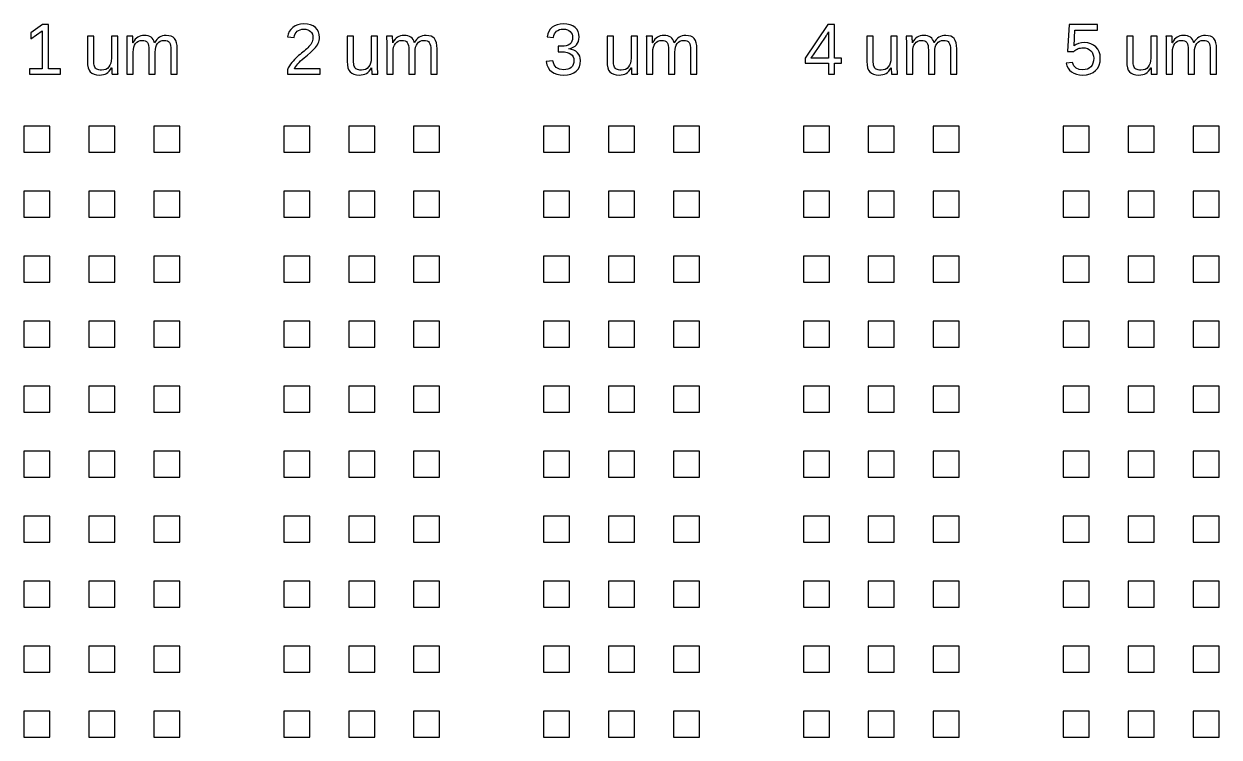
# Model space of a CAD drawing. Extents: x -5117 to 5117, y -2981 to 8396.
# Drawn here: x 95 to 2285, y 1327 to 2634 of the extents above; entities that cross this region are included whole.
import ezdxf

# ---------------------------------------------------------------- set-up
doc = ezdxf.new("R2010")
doc.units = 0
doc.layers.get('0').update_dxf_attribs({"linetype": 'CONTINUOUS'})

msp = doc.modelspace()

# ---------------------------------------------------------------- linework, layer by layer
at = {"color": 7}
for points in [[(162.292666, 2551.177491), (140.145673, 2551.177491), (140.145673, 2632.275864), (129.427176, 2632.275864), (107.925678, 2617.489702), (107.925678, 2606.512958), (128.458696, 2621.170117), (128.458696, 2551.177491), (105.278483, 2551.177491), (105.278483, 2541.298469), (162.292666, 2541.298469)], [(638.128227, 2551.177491), (590.670557, 2551.177491), (591.791604, 2553.459572), (593.21969, 2555.786162), (594.954814, 2558.157022), (596.996977, 2560.572153), (599.38188, 2563.084394), (602.147606, 2565.74587), (605.289395, 2568.556581), (608.814387, 2571.516764), (615.017039, 2576.645973), (620.129586, 2581.056615), (624.152028, 2584.749169), (627.086744, 2587.723396), (629.328839, 2590.338459), (631.275796, 2592.953522), (632.927615, 2595.568585), (634.286677, 2598.183648), (635.34584, 2600.802757), (636.102726, 2603.429959), (636.554953, 2606.065015), (636.707282, 2608.708402), (636.245534, 2614.340059), (634.857911, 2619.289566), (632.549172, 2623.557162), (629.314558, 2627.142609), (625.220712, 2629.981644), (620.331899, 2632.009526), (614.645737, 2633.226255), (608.166988, 2633.631831), (602.188069, 2633.228159), (596.780384, 2632.017618), (591.939173, 2629.999733), (587.666817, 2627.174979), (584.096602, 2623.668077), (581.364198, 2619.604221), (579.464844, 2614.983649), (578.40092, 2609.805886), (590.282594, 2608.708402), (590.949034, 2612.152707), (592.115304, 2615.189294), (593.774263, 2617.818399), (595.930673, 2620.040025), (598.501227, 2621.805615), (601.395481, 2623.066853), (604.618195, 2623.8235), (608.166988, 2624.075795), (611.86097, 2623.81755), (615.124146, 2623.042575), (617.961276, 2621.751348), (620.369981, 2619.943391), (622.293136, 2617.66726), (623.664099, 2614.97151), (624.487628, 2611.856141), (624.761345, 2608.320915), (624.601875, 2605.617073), (624.123466, 2603.058657), (623.326118, 2600.64543), (622.212211, 2598.377392), (620.836489, 2596.206225), (619.265594, 2594.083614), (617.494768, 2592.009319), (615.52877, 2589.983342), (613.400922, 2587.981641), (611.146927, 2585.980179), (608.766784, 2583.978479), (606.262874, 2581.976779), (603.689939, 2579.932712), (601.105104, 2577.80415), (598.508368, 2575.590617), (595.899731, 2573.292351), (593.314896, 2570.88317), (590.789564, 2568.336655), (588.326116, 2565.653044), (585.924552, 2562.832099), (583.641995, 2559.831691), (581.540329, 2556.609453), (579.621933, 2553.165148), (577.884429, 2549.498776), (577.884429, 2541.298469), (638.128227, 2541.298469)], [(1091.128936, 2540.438762), (1097.272085, 2541.734274), (1102.558382, 2543.893301), (1106.987828, 2546.915845), (1110.491399, 2550.725502), (1112.992929, 2555.245393), (1114.494799, 2560.475281), (1114.994629, 2566.415642), (1114.639988, 2570.588509), (1113.576064, 2574.389835), (1111.800477, 2577.820097), (1109.313228, 2580.879057), (1106.19048, 2583.46175), (1102.501259, 2585.46345), (1098.247943, 2586.883919), (1093.430534, 2587.723396), (1093.430534, 2587.981641), (1097.802857, 2589.170047), (1101.620606, 2590.798541), (1104.888542, 2592.866647), (1107.601905, 2595.374841), (1109.734513, 2598.306702), (1111.257805, 2601.646042), (1112.17178, 2605.393101), (1112.476438, 2609.547641), (1112.002789, 2614.917005), (1110.579464, 2619.660868), (1108.208842, 2623.778991), (1104.890922, 2627.271851), (1100.716151, 2630.054238), (1095.777355, 2632.041896), (1090.076912, 2633.234347), (1083.614824, 2633.631831), (1077.635905, 2633.240298), (1072.22584, 2632.065935), (1067.38701, 2630.108744), (1063.114653, 2627.368723), (1059.544439, 2623.930369), (1056.812035, 2619.878651), (1054.91268, 2615.213571), (1053.848757, 2609.935128), (1065.535258, 2609.03115), (1066.170757, 2612.412857), (1067.303705, 2615.39113), (1068.931722, 2617.96573), (1071.05719, 2620.136897), (1073.613464, 2621.86012), (1076.536279, 2623.09113), (1079.828017, 2623.829688), (1083.486297, 2624.075795), (1087.453995, 2623.811361), (1090.902822, 2623.018536), (1093.830398, 2621.696842), (1096.239103, 2619.846519), (1098.117035, 2617.540161), (1099.459436, 2614.850361), (1100.263924, 2611.777359), (1100.53288, 2608.320915), (1100.204421, 2604.840194), (1099.216661, 2601.759099), (1097.571983, 2599.077392), (1095.270384, 2596.795311), (1092.36899, 2594.973311), (1088.934444, 2593.671849), (1084.961985, 2592.891162), (1080.451614, 2592.630775), (1074.122814, 2592.630775), (1074.122814, 2582.55801), (1080.70867, 2582.55801), (1085.783135, 2582.297622), (1090.224481, 2581.516697), (1094.03271, 2580.215235), (1097.207821, 2578.393235), (1099.706971, 2576.107108), (1101.492078, 2573.413262), (1102.563142, 2570.311936), (1102.920164, 2566.803129), (1102.608365, 2562.804013), (1101.670589, 2559.329242), (1100.106835, 2556.379293), (1097.917103, 2553.953928), (1095.179939, 2552.061238), (1091.969126, 2550.709317), (1088.287045, 2549.898164), (1084.131315, 2549.62778), (1076.331587, 2550.636722), (1070.426452, 2553.663312), (1066.420672, 2558.707787), (1064.309485, 2565.770147), (1052.299283, 2564.672425), (1053.491735, 2558.943897), (1055.519617, 2553.96202), (1058.382929, 2549.726794), (1062.081671, 2546.23798), (1066.546819, 2543.512002), (1071.709349, 2541.564807), (1077.571641, 2540.396395), (1084.131315, 2540.007004)], [(1580.176909, 2561.895989), (1592.960657, 2561.895989), (1592.960657, 2571.064775), (1580.176909, 2571.064775), (1580.176909, 2632.275864), (1567.973916, 2632.275864), (1526.326175, 2570.935534), (1526.326175, 2561.895989), (1569.19969, 2561.895989), (1569.19969, 2541.298469), (1580.176909, 2541.298469)], [(2042.200739, 2540.523495), (2048.5462, 2542.073206), (2054.063372, 2544.655899), (2058.754633, 2548.271812), (2062.498598, 2552.787658), (2065.171499, 2558.070147), (2066.775715, 2564.119518), (2067.311247, 2570.935534), (2066.813798, 2576.964674), (2065.316688, 2582.396398), (2062.824678, 2587.230944), (2059.337768, 2591.468313), (2055.008288, 2594.91476), (2049.998088, 2597.376542), (2044.307166, 2598.85342), (2037.933143, 2599.345872), (2032.544499, 2598.982662), (2027.617603, 2597.893033), (2023.150075, 2596.077222), (2019.141914, 2593.534753), (2020.886559, 2622.396842), (2062.015429, 2622.396842), (2062.015429, 2632.275864), (2010.297303, 2632.275864), (2007.262621, 2583.332746), (2018.625423, 2583.332746), (2020.660445, 2584.979329), (2022.693088, 2586.367428), (2024.72811, 2587.49752), (2026.760752, 2588.369129), (2028.836236, 2589.018908), (2030.990266, 2589.483036), (2033.2276, 2589.761512), (2035.543479, 2589.854338), (2039.830117, 2589.523498), (2043.655007, 2588.530502), (2047.013388, 2586.876065), (2049.910022, 2584.559472), (2052.240182, 2581.706394), (2053.903902, 2578.441552), (2054.903562, 2574.765184), (2055.236782, 2570.677288), (2054.905942, 2566.002211), (2053.913423, 2561.855526), (2052.259223, 2558.237709), (2049.940964, 2555.148521), (2047.03957, 2552.676743), (2043.631205, 2550.911153), (2039.71111, 2549.851989), (2035.284044, 2549.498776), (2028.38877, 2550.342299), (2022.935862, 2552.872391), (2018.927701, 2557.089766), (2016.366668, 2562.993711), (2004.613522, 2561.637743), (2006.005905, 2556.686094), (2008.117092, 2552.3559), (2010.947082, 2548.647161), (2014.493495, 2545.559877), (2018.706348, 2543.130465), (2023.533278, 2541.395103), (2028.974285, 2540.354029), (2035.026988, 2540.007004)], [(237.38094, 2540.194559), (240.808584, 2540.757701), (243.91943, 2541.695953), (246.708958, 2543.009554), (249.260471, 2544.775144), (251.657275, 2547.069364), (253.894609, 2549.892214), (255.974854, 2553.243693), (256.167646, 2553.243693), (256.23191, 2550.89711), (256.289033, 2548.958008), (256.343777, 2547.426386), (256.39376, 2546.302482), (256.441362, 2545.408738), (256.481825, 2544.56712), (256.522287, 2543.77834), (256.555609, 2543.041686), (256.588931, 2542.4), (256.619873, 2541.895647), (256.653195, 2541.528391), (256.684137, 2541.298469), (267.661356, 2541.298469), (267.492366, 2543.247569), (267.370979, 2546.383169), (267.297194, 2550.70527), (267.273393, 2556.213873), (267.273393, 2611.161854), (255.651155, 2611.161854), (255.651155, 2570.677288), (255.348877, 2565.85488), (254.442042, 2561.589188), (252.928271, 2557.880449), (250.809944, 2554.728664), (248.165605, 2552.214519), (245.07856, 2550.418701), (241.546428, 2549.341211), (237.572541, 2548.982047), (234.872745, 2549.087011), (232.519974, 2549.401666), (230.514227, 2549.92625), (228.855744, 2550.660762), (227.471452, 2551.633288), (226.288997, 2552.872391), (225.308379, 2554.377593), (224.529596, 2556.149133), (223.936226, 2558.247705), (223.512561, 2560.733527), (223.258361, 2563.606835), (223.173628, 2566.867631), (223.173628, 2611.161854), (211.48665, 2611.161854), (211.48665, 2564.607923), (211.819632, 2558.487862), (212.81834, 2553.300102), (214.483012, 2549.044645), (216.813648, 2545.721251), (219.862373, 2543.221149), (223.682265, 2541.435566), (228.272609, 2540.364263), (233.633881, 2540.007004)], [(295.442385, 2581.783035), (295.713721, 2586.658044), (296.52297, 2590.951822), (297.874891, 2594.664607), (299.769485, 2597.796161), (302.125826, 2600.281982), (304.870131, 2602.057807), (308.000019, 2603.123159), (311.520251, 2603.478276), (314.857211, 2603.236216), (317.637218, 2602.509796), (319.860272, 2601.299017), (321.528752, 2599.604117), (322.742625, 2597.275624), (323.611377, 2594.164063), (324.130248, 2590.269911), (324.303998, 2585.592692), (324.303998, 2541.298469), (335.797709, 2541.298469), (335.797709, 2581.783035), (336.061905, 2586.684225), (336.854492, 2590.992284), (338.177852, 2594.706973), (340.027223, 2597.828531), (342.352622, 2600.300309), (345.104068, 2602.065899), (348.276798, 2603.125063), (351.875574, 2603.478276), (355.212535, 2603.236216), (357.992542, 2602.509796), (360.217976, 2601.299017), (361.884076, 2599.604117), (363.097948, 2597.275624), (363.966701, 2594.164063), (364.485572, 2590.269911), (364.659322, 2585.592692), (364.659322, 2541.298469), (376.153033, 2541.298469), (376.153033, 2587.852638), (375.853135, 2593.94628), (374.95106, 2599.119758), (373.44681, 2603.373312), (371.342764, 2606.706702), (368.577038, 2609.220847), (365.087748, 2611.016665), (360.877275, 2612.094156), (355.943239, 2612.453319), (352.430148, 2612.259576), (349.188393, 2611.678345), (346.215594, 2610.709864), (343.514132, 2609.353897), (341.041164, 2607.558079), (338.760987, 2605.270048), (336.666461, 2602.489565), (334.764727, 2599.21663), (334.571935, 2599.21663), (333.49135, 2602.436964), (332.060884, 2605.189123), (330.278157, 2607.473346), (328.145549, 2609.289395), (325.629738, 2610.673686), (322.697402, 2611.662398), (319.350921, 2612.255529), (315.587915, 2612.453319), (312.234293, 2612.271714), (309.147248, 2611.7269), (306.326779, 2610.818875), (303.770505, 2609.547641), (301.418924, 2607.812516), (299.203011, 2605.512108), (297.125146, 2602.646892), (295.182949, 2599.21663), (294.990158, 2599.21663), (294.928274, 2601.563451), (294.86877, 2603.502554), (294.814027, 2605.033938), (294.764044, 2606.157841), (294.718821, 2607.051823), (294.675979, 2607.893203), (294.637897, 2608.682221), (294.602194, 2609.418637), (294.571253, 2610.060323), (294.537931, 2610.564676), (294.506989, 2610.931932), (294.473667, 2611.161854), (283.496447, 2611.161854), (283.665438, 2609.212755), (283.786825, 2606.077154), (283.860609, 2601.755053), (283.884411, 2596.24645), (283.884411, 2541.298469), (295.442385, 2541.298469)], [(713.409769, 2540.194559), (716.837175, 2540.757701), (719.948022, 2541.695953), (722.737549, 2543.009554), (725.289063, 2544.775144), (727.685866, 2547.069364), (729.923201, 2549.892214), (732.003446, 2553.243693), (732.196237, 2553.243693), (732.260501, 2550.89711), (732.317625, 2548.958008), (732.372368, 2547.426386), (732.422351, 2546.302482), (732.469954, 2545.408738), (732.510416, 2544.56712), (732.550879, 2543.77834), (732.584201, 2543.041686), (732.617523, 2542.4), (732.648465, 2541.895647), (732.681787, 2541.528391), (732.712728, 2541.298469), (743.689948, 2541.298469), (743.520958, 2543.247569), (743.39957, 2546.383169), (743.325786, 2550.70527), (743.301984, 2556.213873), (743.301984, 2611.161854), (731.679746, 2611.161854), (731.679746, 2570.677288), (731.377468, 2565.85488), (730.470634, 2561.589188), (728.956863, 2557.880449), (726.838536, 2554.728664), (724.194197, 2552.214519), (721.107151, 2550.418701), (717.575019, 2549.341211), (713.60018, 2548.982047), (710.901098, 2549.087011), (708.549517, 2549.401666), (706.543057, 2549.92625), (704.884097, 2550.660762), (703.501234, 2551.633288), (702.318303, 2552.872391), (701.337684, 2554.377593), (700.556997, 2556.149133), (699.964341, 2558.247705), (699.540676, 2560.733527), (699.286001, 2563.606835), (699.202696, 2566.867631), (699.202696, 2611.161854), (687.516194, 2611.161854), (687.516194, 2564.607923), (687.847034, 2558.487862), (688.846694, 2553.300102), (690.512794, 2549.044645), (692.842954, 2545.721251), (695.891917, 2543.221149), (699.709666, 2541.435566), (704.300962, 2540.364263), (709.663424, 2540.007004)], [(771.470976, 2581.783035), (771.742313, 2586.658044), (772.551561, 2590.951822), (773.903482, 2594.664607), (775.798076, 2597.796161), (778.154418, 2600.281982), (780.898723, 2602.057807), (784.028611, 2603.123159), (787.548842, 2603.478276), (790.885802, 2603.236216), (793.665809, 2602.509796), (795.888863, 2601.299017), (797.557343, 2599.604117), (798.771216, 2597.275624), (799.639968, 2594.164063), (800.158839, 2590.269911), (800.33259, 2585.592692), (800.33259, 2541.298469), (811.8263, 2541.298469), (811.8263, 2581.783035), (812.090496, 2586.684225), (812.883084, 2590.992284), (814.206443, 2594.706973), (816.055814, 2597.828531), (818.381214, 2600.300309), (821.132659, 2602.065899), (824.30539, 2603.125063), (827.904166, 2603.478276), (831.241126, 2603.236216), (834.021133, 2602.509796), (836.246567, 2601.299017), (837.912667, 2599.604117), (839.12654, 2597.275624), (839.995292, 2594.164063), (840.514163, 2590.269911), (840.687914, 2585.592692), (840.687914, 2541.298469), (852.181624, 2541.298469), (852.181624, 2587.852638), (851.881726, 2593.94628), (850.979652, 2599.119758), (849.475401, 2603.373312), (847.371355, 2606.706702), (844.605629, 2609.220847), (841.116339, 2611.016665), (836.905866, 2612.094156), (831.97183, 2612.453319), (828.458739, 2612.259576), (825.216984, 2611.678345), (822.244186, 2610.709864), (819.542724, 2609.353897), (817.069755, 2607.558079), (814.789578, 2605.270048), (812.695052, 2602.489565), (810.793318, 2599.21663), (810.600526, 2599.21663), (809.519942, 2602.436964), (808.089476, 2605.189123), (806.306749, 2607.473346), (804.174141, 2609.289395), (801.658329, 2610.673686), (798.725993, 2611.662398), (795.379512, 2612.255529), (791.616506, 2612.453319), (788.262885, 2612.271714), (785.175839, 2611.7269), (782.35537, 2610.818875), (779.799096, 2609.547641), (777.447515, 2607.812516), (775.231602, 2605.512108), (773.153737, 2602.646892), (771.211541, 2599.21663), (771.018749, 2599.21663), (770.956865, 2601.563451), (770.897362, 2603.502554), (770.842619, 2605.033938), (770.792636, 2606.157841), (770.747413, 2607.051823), (770.70457, 2607.893203), (770.666488, 2608.682221), (770.630786, 2609.418637), (770.599844, 2610.060323), (770.566522, 2610.564676), (770.53558, 2610.931932), (770.502258, 2611.161854), (759.525039, 2611.161854), (759.694029, 2609.212755), (759.815416, 2606.077154), (759.889201, 2601.755053), (759.913002, 2596.24645), (759.913002, 2541.298469), (771.470976, 2541.298469)], [(1189.43836, 2540.194559), (1192.865766, 2540.757701), (1195.976613, 2541.695953), (1198.766141, 2543.009554), (1201.317654, 2544.775144), (1203.714458, 2547.069364), (1205.951792, 2549.892214), (1208.032037, 2553.243693), (1208.224829, 2553.243693), (1208.289093, 2550.89711), (1208.346216, 2548.958008), (1208.400959, 2547.426386), (1208.450942, 2546.302482), (1208.498545, 2545.408738), (1208.539008, 2544.56712), (1208.57947, 2543.77834), (1208.612792, 2543.041686), (1208.646114, 2542.4), (1208.677056, 2541.895647), (1208.710378, 2541.528391), (1208.74132, 2541.298469), (1219.718539, 2541.298469), (1219.549549, 2543.247569), (1219.428162, 2546.383169), (1219.354377, 2550.70527), (1219.330576, 2556.213873), (1219.330576, 2611.161854), (1207.708338, 2611.161854), (1207.708338, 2570.677288), (1207.40606, 2565.85488), (1206.499225, 2561.589188), (1204.985454, 2557.880449), (1202.867127, 2554.728664), (1200.222788, 2552.214519), (1197.135743, 2550.418701), (1193.603611, 2549.341211), (1189.628772, 2548.982047), (1186.92969, 2549.087011), (1184.578108, 2549.401666), (1182.571648, 2549.92625), (1180.912688, 2550.660762), (1179.529825, 2551.633288), (1178.346894, 2552.872391), (1177.366275, 2554.377593), (1176.585588, 2556.149133), (1175.992933, 2558.247705), (1175.569267, 2560.733527), (1175.314592, 2563.606835), (1175.231287, 2566.867631), (1175.231287, 2611.161854), (1163.544785, 2611.161854), (1163.544785, 2564.607923), (1163.875625, 2558.487862), (1164.875285, 2553.300102), (1166.541385, 2549.044645), (1168.871545, 2545.721251), (1171.920508, 2543.221149), (1175.738257, 2541.435566), (1180.329553, 2540.364263), (1185.692015, 2540.007004)], [(1247.499568, 2581.783035), (1247.770904, 2586.658044), (1248.580153, 2590.951822), (1249.932074, 2594.664607), (1251.826668, 2597.796161), (1254.183009, 2600.281982), (1256.927314, 2602.057807), (1260.057202, 2603.123159), (1263.577433, 2603.478276), (1266.914394, 2603.236216), (1269.694401, 2602.509796), (1271.917454, 2601.299017), (1273.585934, 2599.604117), (1274.799807, 2597.275624), (1275.66856, 2594.164063), (1276.187431, 2590.269911), (1276.361181, 2585.592692), (1276.361181, 2541.298469), (1287.854891, 2541.298469), (1287.854891, 2581.783035), (1288.119087, 2586.684225), (1288.911675, 2590.992284), (1290.235034, 2594.706973), (1292.084406, 2597.828531), (1294.409805, 2600.300309), (1297.16125, 2602.065899), (1300.333981, 2603.125063), (1303.932757, 2603.478276), (1307.269718, 2603.236216), (1310.049725, 2602.509796), (1312.275158, 2601.299017), (1313.941258, 2599.604117), (1315.155131, 2597.275624), (1316.023883, 2594.164063), (1316.542755, 2590.269911), (1316.716505, 2585.592692), (1316.716505, 2541.298469), (1328.210215, 2541.298469), (1328.210215, 2587.852638), (1327.910317, 2593.94628), (1327.008243, 2599.119758), (1325.503993, 2603.373312), (1323.399946, 2606.706702), (1320.63422, 2609.220847), (1317.144931, 2611.016665), (1312.934458, 2612.094156), (1308.000421, 2612.453319), (1304.48733, 2612.259576), (1301.245576, 2611.678345), (1298.272777, 2610.709864), (1295.571315, 2609.353897), (1293.098346, 2607.558079), (1290.818169, 2605.270048), (1288.723644, 2602.489565), (1286.821909, 2599.21663), (1286.629118, 2599.21663), (1285.548533, 2602.436964), (1284.118067, 2605.189123), (1282.33534, 2607.473346), (1280.202732, 2609.289395), (1277.686921, 2610.673686), (1274.754585, 2611.662398), (1271.408104, 2612.255529), (1267.645098, 2612.453319), (1264.291476, 2612.271714), (1261.204431, 2611.7269), (1258.383961, 2610.818875), (1255.827688, 2609.547641), (1253.476107, 2607.812516), (1251.260194, 2605.512108), (1249.182329, 2602.646892), (1247.240132, 2599.21663), (1247.04734, 2599.21663), (1246.985457, 2601.563451), (1246.925953, 2603.502554), (1246.87121, 2605.033938), (1246.821227, 2606.157841), (1246.776004, 2607.051823), (1246.733162, 2607.893203), (1246.695079, 2608.682221), (1246.659377, 2609.418637), (1246.628435, 2610.060323), (1246.595113, 2610.564676), (1246.564171, 2610.931932), (1246.530849, 2611.161854), (1235.55363, 2611.161854), (1235.72262, 2609.212755), (1235.844008, 2606.077154), (1235.917792, 2601.755053), (1235.941593, 2596.24645), (1235.941593, 2541.298469), (1247.499568, 2541.298469)], [(1537.043958, 2571.064775), (1538.07694, 2572.356003), (1541.56385, 2577.13414), (1564.87259, 2611.484839), (1565.346238, 2612.211259), (1565.922233, 2613.163554), (1566.605334, 2614.341963), (1567.390781, 2615.746247), (1568.133386, 2617.098168), (1568.683199, 2618.119249), (1569.03784, 2618.809253), (1569.19969, 2619.168417), (1569.19969, 2571.064775)], [(1665.466952, 2540.194559), (1668.894358, 2540.757701), (1672.005204, 2541.695953), (1674.794732, 2543.009554), (1677.346245, 2544.775144), (1679.743049, 2547.069364), (1681.980384, 2549.892214), (1684.060628, 2553.243693), (1684.25342, 2553.243693), (1684.317684, 2550.89711), (1684.374807, 2548.958008), (1684.429551, 2547.426386), (1684.479534, 2546.302482), (1684.527137, 2545.408738), (1684.567599, 2544.56712), (1684.608061, 2543.77834), (1684.641383, 2543.041686), (1684.674705, 2542.4), (1684.705647, 2541.895647), (1684.738969, 2541.528391), (1684.769911, 2541.298469), (1695.74713, 2541.298469), (1695.57814, 2543.247569), (1695.456753, 2546.383169), (1695.382969, 2550.70527), (1695.359167, 2556.213873), (1695.359167, 2611.161854), (1683.736929, 2611.161854), (1683.736929, 2570.677288), (1683.434651, 2565.85488), (1682.527816, 2561.589188), (1681.014046, 2557.880449), (1678.895718, 2554.728664), (1676.251379, 2552.214519), (1673.164334, 2550.418701), (1669.632202, 2549.341211), (1665.657363, 2548.982047), (1662.958281, 2549.087011), (1660.6067, 2549.401666), (1658.600239, 2549.92625), (1656.94128, 2550.660762), (1655.558417, 2551.633288), (1654.375486, 2552.872391), (1653.394867, 2554.377593), (1652.61418, 2556.149133), (1652.021524, 2558.247705), (1651.597859, 2560.733527), (1651.343183, 2563.606835), (1651.259878, 2566.867631), (1651.259878, 2611.161854), (1639.573376, 2611.161854), (1639.573376, 2564.607923), (1639.904216, 2558.487862), (1640.903876, 2553.300102), (1642.569976, 2549.044645), (1644.900136, 2545.721251), (1647.9491, 2543.221149), (1651.766849, 2541.435566), (1656.358145, 2540.364263), (1661.720607, 2540.007004)], [(1723.528159, 2581.783035), (1723.799495, 2586.658044), (1724.608744, 2590.951822), (1725.960665, 2594.664607), (1727.855259, 2597.796161), (1730.2116, 2600.281982), (1732.955905, 2602.057807), (1736.085793, 2603.123159), (1739.606025, 2603.478276), (1742.942985, 2603.236216), (1745.722992, 2602.509796), (1747.946046, 2601.299017), (1749.614526, 2599.604117), (1750.828399, 2597.275624), (1751.697151, 2594.164063), (1752.216022, 2590.269911), (1752.389772, 2585.592692), (1752.389772, 2541.298469), (1763.883483, 2541.298469), (1763.883483, 2581.783035), (1764.147679, 2586.684225), (1764.940266, 2590.992284), (1766.263626, 2594.706973), (1768.112997, 2597.828531), (1770.438397, 2600.300309), (1773.189842, 2602.065899), (1776.362572, 2603.125063), (1779.961349, 2603.478276), (1783.298309, 2603.236216), (1786.078316, 2602.509796), (1788.30375, 2601.299017), (1789.96985, 2599.604117), (1791.183723, 2597.275624), (1792.052475, 2594.164063), (1792.571346, 2590.269911), (1792.745096, 2585.592692), (1792.745096, 2541.298469), (1804.238807, 2541.298469), (1804.238807, 2587.852638), (1803.938909, 2593.94628), (1803.036834, 2599.119758), (1801.532584, 2603.373312), (1799.428538, 2606.706702), (1796.662812, 2609.220847), (1793.173522, 2611.016665), (1788.963049, 2612.094156), (1784.029013, 2612.453319), (1780.515922, 2612.259576), (1777.274167, 2611.678345), (1774.301369, 2610.709864), (1771.599906, 2609.353897), (1769.126938, 2607.558079), (1766.846761, 2605.270048), (1764.752235, 2602.489565), (1762.850501, 2599.21663), (1762.657709, 2599.21663), (1761.577124, 2602.436964), (1760.146658, 2605.189123), (1758.363931, 2607.473346), (1756.231323, 2609.289395), (1753.715512, 2610.673686), (1750.783176, 2611.662398), (1747.436695, 2612.255529), (1743.673689, 2612.453319), (1740.320068, 2612.271714), (1737.233022, 2611.7269), (1734.412553, 2610.818875), (1731.856279, 2609.547641), (1729.504698, 2607.812516), (1727.288785, 2605.512108), (1725.21092, 2602.646892), (1723.268723, 2599.21663), (1723.075932, 2599.21663), (1723.014048, 2601.563451), (1722.954545, 2603.502554), (1722.899801, 2605.033938), (1722.849818, 2606.157841), (1722.804596, 2607.051823), (1722.761753, 2607.893203), (1722.723671, 2608.682221), (1722.687969, 2609.418637), (1722.657027, 2610.060323), (1722.623705, 2610.564676), (1722.592763, 2610.931932), (1722.559441, 2611.161854), (1711.582221, 2611.161854), (1711.751212, 2609.212755), (1711.872599, 2606.077154), (1711.946383, 2601.755053), (1711.970185, 2596.24645), (1711.970185, 2541.298469), (1723.528159, 2541.298469)], [(2141.495543, 2540.194559), (2144.922949, 2540.757701), (2148.033796, 2541.695953), (2150.823323, 2543.009554), (2153.374837, 2544.775144), (2155.771641, 2547.069364), (2158.008975, 2549.892214), (2160.08922, 2553.243693), (2160.282011, 2553.243693), (2160.346275, 2550.89711), (2160.403399, 2548.958008), (2160.458142, 2547.426386), (2160.508125, 2546.302482), (2160.555728, 2545.408738), (2160.59619, 2544.56712), (2160.636653, 2543.77834), (2160.669975, 2543.041686), (2160.703297, 2542.4), (2160.734239, 2541.895647), (2160.767561, 2541.528391), (2160.798502, 2541.298469), (2171.775722, 2541.298469), (2171.606732, 2543.247569), (2171.485344, 2546.383169), (2171.41156, 2550.70527), (2171.387758, 2556.213873), (2171.387758, 2611.161854), (2159.76552, 2611.161854), (2159.76552, 2570.677288), (2159.463242, 2565.85488), (2158.556408, 2561.589188), (2157.042637, 2557.880449), (2154.92431, 2554.728664), (2152.279971, 2552.214519), (2149.192925, 2550.418701), (2145.660793, 2549.341211), (2141.685954, 2548.982047), (2138.986872, 2549.087011), (2136.635291, 2549.401666), (2134.628831, 2549.92625), (2132.969871, 2550.660762), (2131.587008, 2551.633288), (2130.404077, 2552.872391), (2129.423458, 2554.377593), (2128.642771, 2556.149133), (2128.050115, 2558.247705), (2127.62645, 2560.733527), (2127.371775, 2563.606835), (2127.28847, 2566.867631), (2127.28847, 2611.161854), (2115.601968, 2611.161854), (2115.601968, 2564.607923), (2115.932808, 2558.487862), (2116.932468, 2553.300102), (2118.598568, 2549.044645), (2120.928728, 2545.721251), (2123.977691, 2543.221149), (2127.79544, 2541.435566), (2132.386736, 2540.364263), (2137.749198, 2540.007004)], [(2199.55675, 2581.783035), (2199.828087, 2586.658044), (2200.637335, 2590.951822), (2201.989256, 2594.664607), (2203.88385, 2597.796161), (2206.240192, 2600.281982), (2208.984497, 2602.057807), (2212.114385, 2603.123159), (2215.634616, 2603.478276), (2218.971576, 2603.236216), (2221.751583, 2602.509796), (2223.974637, 2601.299017), (2225.643117, 2599.604117), (2226.85699, 2597.275624), (2227.725742, 2594.164063), (2228.244613, 2590.269911), (2228.418364, 2585.592692), (2228.418364, 2541.298469), (2239.912074, 2541.298469), (2239.912074, 2581.783035), (2240.17627, 2586.684225), (2240.968858, 2590.992284), (2242.292217, 2594.706973), (2244.141588, 2597.828531), (2246.466988, 2600.300309), (2249.218433, 2602.065899), (2252.391164, 2603.125063), (2255.98994, 2603.478276), (2259.3269, 2603.236216), (2262.106907, 2602.509796), (2264.332341, 2601.299017), (2265.998441, 2599.604117), (2267.212314, 2597.275624), (2268.081066, 2594.164063), (2268.599937, 2590.269911), (2268.773688, 2585.592692), (2268.773688, 2541.298469), (2280.267398, 2541.298469), (2280.267398, 2587.852638), (2279.9675, 2593.94628), (2279.065426, 2599.119758), (2277.561175, 2603.373312), (2275.457129, 2606.706702), (2272.691403, 2609.220847), (2269.202113, 2611.016665), (2264.991641, 2612.094156), (2260.057604, 2612.453319), (2256.544513, 2612.259576), (2253.302758, 2611.678345), (2250.32996, 2610.709864), (2247.628498, 2609.353897), (2245.155529, 2607.558079), (2242.875352, 2605.270048), (2240.780826, 2602.489565), (2238.879092, 2599.21663), (2238.686301, 2599.21663), (2237.605716, 2602.436964), (2236.17525, 2605.189123), (2234.392523, 2607.473346), (2232.259915, 2609.289395), (2229.744103, 2610.673686), (2226.811767, 2611.662398), (2223.465286, 2612.255529), (2219.70228, 2612.453319), (2216.348659, 2612.271714), (2213.261613, 2611.7269), (2210.441144, 2610.818875), (2207.884871, 2609.547641), (2205.533289, 2607.812516), (2203.317376, 2605.512108), (2201.239511, 2602.646892), (2199.297315, 2599.21663), (2199.104523, 2599.21663), (2199.042639, 2601.563451), (2198.983136, 2603.502554), (2198.928393, 2605.033938), (2198.87841, 2606.157841), (2198.833187, 2607.051823), (2198.790344, 2607.893203), (2198.752262, 2608.682221), (2198.71656, 2609.418637), (2198.685618, 2610.060323), (2198.652296, 2610.564676), (2198.621354, 2610.931932), (2198.588032, 2611.161854), (2187.610813, 2611.161854), (2187.779803, 2609.212755), (2187.90119, 2606.077154), (2187.974975, 2601.755053), (2187.998776, 2596.24645), (2187.998776, 2541.298469), (2199.55675, 2541.298469)], [(142.808577, 2446.092751), (95.205718, 2446.092751), (95.205718, 2398.489892), (142.808577, 2398.489892)], [(261.815725, 2446.092751), (214.212866, 2446.092751), (214.212866, 2398.489892), (261.815725, 2398.489892)], [(380.822873, 2446.092751), (333.220014, 2446.092751), (333.220014, 2398.489892), (380.822873, 2398.489892)], [(618.837169, 2446.092751), (571.23431, 2446.092751), (571.23431, 2398.489892), (618.837169, 2398.489892)], [(737.844317, 2446.092751), (690.241457, 2446.092751), (690.241457, 2398.489892), (737.844317, 2398.489892)], [(856.851464, 2446.092751), (809.248605, 2446.092751), (809.248605, 2398.489892), (856.851464, 2398.489892)], [(1094.86576, 2446.092751), (1047.262901, 2446.092751), (1047.262901, 2398.489892), (1094.86576, 2398.489892)], [(1213.872908, 2446.092751), (1166.270049, 2446.092751), (1166.270049, 2398.489892), (1213.872908, 2398.489892)], [(1332.880056, 2446.092751), (1285.277197, 2446.092751), (1285.277197, 2398.489892), (1332.880056, 2398.489892)], [(1570.894351, 2446.092751), (1523.291492, 2446.092751), (1523.291492, 2398.489892), (1570.894351, 2398.489892)], [(1689.901499, 2446.092751), (1642.29864, 2446.092751), (1642.29864, 2398.489892), (1689.901499, 2398.489892)], [(1808.908647, 2446.092751), (1761.305788, 2446.092751), (1761.305788, 2398.489892), (1808.908647, 2398.489892)], [(2046.922943, 2446.092751), (1999.320084, 2446.092751), (1999.320084, 2398.489892), (2046.922943, 2398.489892)], [(2165.930091, 2446.092751), (2118.327232, 2446.092751), (2118.327232, 2398.489892), (2165.930091, 2398.489892)], [(2284.937238, 2446.092751), (2237.334379, 2446.092751), (2237.334379, 2398.489892), (2284.937238, 2398.489892)], [(142.808577, 2327.085603), (95.205718, 2327.085603), (95.205718, 2279.482744), (142.808577, 2279.482744)], [(261.815725, 2327.085603), (214.212866, 2327.085603), (214.212866, 2279.482744), (261.815725, 2279.482744)], [(380.822873, 2327.085603), (333.220014, 2327.085603), (333.220014, 2279.482744), (380.822873, 2279.482744)], [(618.837169, 2327.085603), (571.23431, 2327.085603), (571.23431, 2279.482744), (618.837169, 2279.482744)], [(737.844317, 2327.085603), (690.241457, 2327.085603), (690.241457, 2279.482744), (737.844317, 2279.482744)], [(856.851464, 2327.085603), (809.248605, 2327.085603), (809.248605, 2279.482744), (856.851464, 2279.482744)], [(1094.86576, 2327.085603), (1047.262901, 2327.085603), (1047.262901, 2279.482744), (1094.86576, 2279.482744)], [(1213.872908, 2327.085603), (1166.270049, 2327.085603), (1166.270049, 2279.482744), (1213.872908, 2279.482744)], [(1332.880056, 2327.085603), (1285.277197, 2327.085603), (1285.277197, 2279.482744), (1332.880056, 2279.482744)], [(1570.894351, 2327.085603), (1523.291492, 2327.085603), (1523.291492, 2279.482744), (1570.894351, 2279.482744)], [(1689.901499, 2327.085603), (1642.29864, 2327.085603), (1642.29864, 2279.482744), (1689.901499, 2279.482744)], [(1808.908647, 2327.085603), (1761.305788, 2327.085603), (1761.305788, 2279.482744), (1808.908647, 2279.482744)], [(2046.922943, 2327.085603), (1999.320084, 2327.085603), (1999.320084, 2279.482744), (2046.922943, 2279.482744)], [(2165.930091, 2327.085603), (2118.327232, 2327.085603), (2118.327232, 2279.482744), (2165.930091, 2279.482744)], [(2284.937238, 2327.085603), (2237.334379, 2327.085603), (2237.334379, 2279.482744), (2284.937238, 2279.482744)], [(142.808577, 2208.078456), (95.205718, 2208.078456), (95.205718, 2160.475596), (142.808577, 2160.475596)], [(261.815725, 2208.078456), (214.212866, 2208.078456), (214.212866, 2160.475596), (261.815725, 2160.475596)], [(380.822873, 2208.078456), (333.220014, 2208.078456), (333.220014, 2160.475596), (380.822873, 2160.475596)], [(618.837169, 2208.078456), (571.23431, 2208.078456), (571.23431, 2160.475596), (618.837169, 2160.475596)], [(737.844317, 2208.078456), (690.241457, 2208.078456), (690.241457, 2160.475596), (737.844317, 2160.475596)], [(856.851464, 2208.078456), (809.248605, 2208.078456), (809.248605, 2160.475596), (856.851464, 2160.475596)], [(1094.86576, 2208.078456), (1047.262901, 2208.078456), (1047.262901, 2160.475596), (1094.86576, 2160.475596)], [(1213.872908, 2208.078456), (1166.270049, 2208.078456), (1166.270049, 2160.475596), (1213.872908, 2160.475596)], [(1332.880056, 2208.078456), (1285.277197, 2208.078456), (1285.277197, 2160.475596), (1332.880056, 2160.475596)], [(1570.894351, 2208.078456), (1523.291492, 2208.078456), (1523.291492, 2160.475596), (1570.894351, 2160.475596)], [(1689.901499, 2208.078456), (1642.29864, 2208.078456), (1642.29864, 2160.475596), (1689.901499, 2160.475596)], [(1808.908647, 2208.078456), (1761.305788, 2208.078456), (1761.305788, 2160.475596), (1808.908647, 2160.475596)], [(2046.922943, 2208.078456), (1999.320084, 2208.078456), (1999.320084, 2160.475596), (2046.922943, 2160.475596)], [(2165.930091, 2208.078456), (2118.327232, 2208.078456), (2118.327232, 2160.475596), (2165.930091, 2160.475596)], [(2284.937238, 2208.078456), (2237.334379, 2208.078456), (2237.334379, 2160.475596), (2284.937238, 2160.475596)], [(142.808577, 2089.071308), (95.205718, 2089.071308), (95.205718, 2041.468449), (142.808577, 2041.468449)], [(261.815725, 2089.071308), (214.212866, 2089.071308), (214.212866, 2041.468449), (261.815725, 2041.468449)], [(380.822873, 2089.071308), (333.220014, 2089.071308), (333.220014, 2041.468449), (380.822873, 2041.468449)], [(618.837169, 2089.071308), (571.23431, 2089.071308), (571.23431, 2041.468449), (618.837169, 2041.468449)], [(737.844317, 2089.071308), (690.241457, 2089.071308), (690.241457, 2041.468449), (737.844317, 2041.468449)], [(856.851464, 2089.071308), (809.248605, 2089.071308), (809.248605, 2041.468449), (856.851464, 2041.468449)], [(1094.86576, 2089.071308), (1047.262901, 2089.071308), (1047.262901, 2041.468449), (1094.86576, 2041.468449)], [(1213.872908, 2089.071308), (1166.270049, 2089.071308), (1166.270049, 2041.468449), (1213.872908, 2041.468449)], [(1332.880056, 2089.071308), (1285.277197, 2089.071308), (1285.277197, 2041.468449), (1332.880056, 2041.468449)], [(1570.894351, 2089.071308), (1523.291492, 2089.071308), (1523.291492, 2041.468449), (1570.894351, 2041.468449)], [(1689.901499, 2089.071308), (1642.29864, 2089.071308), (1642.29864, 2041.468449), (1689.901499, 2041.468449)], [(1808.908647, 2089.071308), (1761.305788, 2089.071308), (1761.305788, 2041.468449), (1808.908647, 2041.468449)], [(2046.922943, 2089.071308), (1999.320084, 2089.071308), (1999.320084, 2041.468449), (2046.922943, 2041.468449)], [(2165.930091, 2089.071308), (2118.327232, 2089.071308), (2118.327232, 2041.468449), (2165.930091, 2041.468449)], [(2284.937238, 2089.071308), (2237.334379, 2089.071308), (2237.334379, 2041.468449), (2284.937238, 2041.468449)], [(142.808577, 1970.06416), (95.205718, 1970.06416), (95.205718, 1922.461301), (142.808577, 1922.461301)], [(261.815725, 1970.06416), (214.212866, 1970.06416), (214.212866, 1922.461301), (261.815725, 1922.461301)], [(380.822873, 1970.06416), (333.220014, 1970.06416), (333.220014, 1922.461301), (380.822873, 1922.461301)], [(618.837169, 1970.06416), (571.23431, 1970.06416), (571.23431, 1922.461301), (618.837169, 1922.461301)], [(737.844317, 1970.06416), (690.241457, 1970.06416), (690.241457, 1922.461301), (737.844317, 1922.461301)], [(856.851464, 1970.06416), (809.248605, 1970.06416), (809.248605, 1922.461301), (856.851464, 1922.461301)], [(1094.86576, 1970.06416), (1047.262901, 1970.06416), (1047.262901, 1922.461301), (1094.86576, 1922.461301)], [(1213.872908, 1970.06416), (1166.270049, 1970.06416), (1166.270049, 1922.461301), (1213.872908, 1922.461301)], [(1332.880056, 1970.06416), (1285.277197, 1970.06416), (1285.277197, 1922.461301), (1332.880056, 1922.461301)], [(1570.894351, 1970.06416), (1523.291492, 1970.06416), (1523.291492, 1922.461301), (1570.894351, 1922.461301)], [(1689.901499, 1970.06416), (1642.29864, 1970.06416), (1642.29864, 1922.461301), (1689.901499, 1922.461301)], [(1808.908647, 1970.06416), (1761.305788, 1970.06416), (1761.305788, 1922.461301), (1808.908647, 1922.461301)], [(2046.922943, 1970.06416), (1999.320084, 1970.06416), (1999.320084, 1922.461301), (2046.922943, 1922.461301)], [(2165.930091, 1970.06416), (2118.327232, 1970.06416), (2118.327232, 1922.461301), (2165.930091, 1922.461301)], [(2284.937238, 1970.06416), (2237.334379, 1970.06416), (2237.334379, 1922.461301), (2284.937238, 1922.461301)], [(142.808577, 1851.057012), (95.205718, 1851.057012), (95.205718, 1803.454153), (142.808577, 1803.454153)], [(261.815725, 1851.057012), (214.212866, 1851.057012), (214.212866, 1803.454153), (261.815725, 1803.454153)], [(380.822873, 1851.057012), (333.220014, 1851.057012), (333.220014, 1803.454153), (380.822873, 1803.454153)], [(618.837169, 1851.057012), (571.23431, 1851.057012), (571.23431, 1803.454153), (618.837169, 1803.454153)], [(737.844317, 1851.057012), (690.241457, 1851.057012), (690.241457, 1803.454153), (737.844317, 1803.454153)], [(856.851464, 1851.057012), (809.248605, 1851.057012), (809.248605, 1803.454153), (856.851464, 1803.454153)], [(1094.86576, 1851.057012), (1047.262901, 1851.057012), (1047.262901, 1803.454153), (1094.86576, 1803.454153)], [(1213.872908, 1851.057012), (1166.270049, 1851.057012), (1166.270049, 1803.454153), (1213.872908, 1803.454153)], [(1332.880056, 1851.057012), (1285.277197, 1851.057012), (1285.277197, 1803.454153), (1332.880056, 1803.454153)], [(1570.894351, 1851.057012), (1523.291492, 1851.057012), (1523.291492, 1803.454153), (1570.894351, 1803.454153)], [(1689.901499, 1851.057012), (1642.29864, 1851.057012), (1642.29864, 1803.454153), (1689.901499, 1803.454153)], [(1808.908647, 1851.057012), (1761.305788, 1851.057012), (1761.305788, 1803.454153), (1808.908647, 1803.454153)], [(2046.922943, 1851.057012), (1999.320084, 1851.057012), (1999.320084, 1803.454153), (2046.922943, 1803.454153)], [(2165.930091, 1851.057012), (2118.327232, 1851.057012), (2118.327232, 1803.454153), (2165.930091, 1803.454153)], [(2284.937238, 1851.057012), (2237.334379, 1851.057012), (2237.334379, 1803.454153), (2284.937238, 1803.454153)], [(142.808577, 1732.049864), (95.205718, 1732.049864), (95.205718, 1684.447005), (142.808577, 1684.447005)], [(261.815725, 1732.049864), (214.212866, 1732.049864), (214.212866, 1684.447005), (261.815725, 1684.447005)], [(380.822873, 1732.049864), (333.220014, 1732.049864), (333.220014, 1684.447005), (380.822873, 1684.447005)], [(618.837169, 1732.049864), (571.23431, 1732.049864), (571.23431, 1684.447005), (618.837169, 1684.447005)], [(737.844317, 1732.049864), (690.241457, 1732.049864), (690.241457, 1684.447005), (737.844317, 1684.447005)], [(856.851464, 1732.049864), (809.248605, 1732.049864), (809.248605, 1684.447005), (856.851464, 1684.447005)], [(1094.86576, 1732.049864), (1047.262901, 1732.049864), (1047.262901, 1684.447005), (1094.86576, 1684.447005)], [(1213.872908, 1732.049864), (1166.270049, 1732.049864), (1166.270049, 1684.447005), (1213.872908, 1684.447005)], [(1332.880056, 1732.049864), (1285.277197, 1732.049864), (1285.277197, 1684.447005), (1332.880056, 1684.447005)], [(1570.894351, 1732.049864), (1523.291492, 1732.049864), (1523.291492, 1684.447005), (1570.894351, 1684.447005)], [(1689.901499, 1732.049864), (1642.29864, 1732.049864), (1642.29864, 1684.447005), (1689.901499, 1684.447005)], [(1808.908647, 1732.049864), (1761.305788, 1732.049864), (1761.305788, 1684.447005), (1808.908647, 1684.447005)], [(2046.922943, 1732.049864), (1999.320084, 1732.049864), (1999.320084, 1684.447005), (2046.922943, 1684.447005)], [(2165.930091, 1732.049864), (2118.327232, 1732.049864), (2118.327232, 1684.447005), (2165.930091, 1684.447005)], [(2284.937238, 1732.049864), (2237.334379, 1732.049864), (2237.334379, 1684.447005), (2284.937238, 1684.447005)], [(142.808577, 1613.042716), (95.205718, 1613.042716), (95.205718, 1565.439857), (142.808577, 1565.439857)], [(261.815725, 1613.042716), (214.212866, 1613.042716), (214.212866, 1565.439857), (261.815725, 1565.439857)], [(380.822873, 1613.042716), (333.220014, 1613.042716), (333.220014, 1565.439857), (380.822873, 1565.439857)], [(618.837169, 1613.042716), (571.23431, 1613.042716), (571.23431, 1565.439857), (618.837169, 1565.439857)], [(737.844317, 1613.042716), (690.241457, 1613.042716), (690.241457, 1565.439857), (737.844317, 1565.439857)], [(856.851464, 1613.042716), (809.248605, 1613.042716), (809.248605, 1565.439857), (856.851464, 1565.439857)], [(1094.86576, 1613.042716), (1047.262901, 1613.042716), (1047.262901, 1565.439857), (1094.86576, 1565.439857)], [(1213.872908, 1613.042716), (1166.270049, 1613.042716), (1166.270049, 1565.439857), (1213.872908, 1565.439857)], [(1332.880056, 1613.042716), (1285.277197, 1613.042716), (1285.277197, 1565.439857), (1332.880056, 1565.439857)], [(1570.894351, 1613.042716), (1523.291492, 1613.042716), (1523.291492, 1565.439857), (1570.894351, 1565.439857)], [(1689.901499, 1613.042716), (1642.29864, 1613.042716), (1642.29864, 1565.439857), (1689.901499, 1565.439857)], [(1808.908647, 1613.042716), (1761.305788, 1613.042716), (1761.305788, 1565.439857), (1808.908647, 1565.439857)], [(2046.922943, 1613.042716), (1999.320084, 1613.042716), (1999.320084, 1565.439857), (2046.922943, 1565.439857)], [(2165.930091, 1613.042716), (2118.327232, 1613.042716), (2118.327232, 1565.439857), (2165.930091, 1565.439857)], [(2284.937238, 1613.042716), (2237.334379, 1613.042716), (2237.334379, 1565.439857), (2284.937238, 1565.439857)], [(142.808577, 1494.035568), (95.205718, 1494.035568), (95.205718, 1446.432709), (142.808577, 1446.432709)], [(261.815725, 1494.035568), (214.212866, 1494.035568), (214.212866, 1446.432709), (261.815725, 1446.432709)], [(380.822873, 1494.035568), (333.220014, 1494.035568), (333.220014, 1446.432709), (380.822873, 1446.432709)], [(618.837169, 1494.035568), (571.23431, 1494.035568), (571.23431, 1446.432709), (618.837169, 1446.432709)], [(737.844317, 1494.035568), (690.241457, 1494.035568), (690.241457, 1446.432709), (737.844317, 1446.432709)], [(856.851464, 1494.035568), (809.248605, 1494.035568), (809.248605, 1446.432709), (856.851464, 1446.432709)], [(1094.86576, 1494.035568), (1047.262901, 1494.035568), (1047.262901, 1446.432709), (1094.86576, 1446.432709)], [(1213.872908, 1494.035568), (1166.270049, 1494.035568), (1166.270049, 1446.432709), (1213.872908, 1446.432709)], [(1332.880056, 1494.035568), (1285.277197, 1494.035568), (1285.277197, 1446.432709), (1332.880056, 1446.432709)], [(1570.894351, 1494.035568), (1523.291492, 1494.035568), (1523.291492, 1446.432709), (1570.894351, 1446.432709)], [(1689.901499, 1494.035568), (1642.29864, 1494.035568), (1642.29864, 1446.432709), (1689.901499, 1446.432709)], [(1808.908647, 1494.035568), (1761.305788, 1494.035568), (1761.305788, 1446.432709), (1808.908647, 1446.432709)], [(2046.922943, 1494.035568), (1999.320084, 1494.035568), (1999.320084, 1446.432709), (2046.922943, 1446.432709)], [(2165.930091, 1494.035568), (2118.327232, 1494.035568), (2118.327232, 1446.432709), (2165.930091, 1446.432709)], [(2284.937238, 1494.035568), (2237.334379, 1494.035568), (2237.334379, 1446.432709), (2284.937238, 1446.432709)], [(142.808577, 1375.028421), (95.205718, 1375.028421), (95.205718, 1327.425562), (142.808577, 1327.425562)], [(261.815725, 1375.028421), (214.212866, 1375.028421), (214.212866, 1327.425562), (261.815725, 1327.425562)], [(380.822873, 1375.028421), (333.220014, 1375.028421), (333.220014, 1327.425562), (380.822873, 1327.425562)], [(618.837169, 1375.028421), (571.23431, 1375.028421), (571.23431, 1327.425562), (618.837169, 1327.425562)], [(737.844317, 1375.028421), (690.241457, 1375.028421), (690.241457, 1327.425562), (737.844317, 1327.425562)], [(856.851464, 1375.028421), (809.248605, 1375.028421), (809.248605, 1327.425562), (856.851464, 1327.425562)], [(1094.86576, 1375.028421), (1047.262901, 1375.028421), (1047.262901, 1327.425562), (1094.86576, 1327.425562)], [(1213.872908, 1375.028421), (1166.270049, 1375.028421), (1166.270049, 1327.425562), (1213.872908, 1327.425562)], [(1332.880056, 1375.028421), (1285.277197, 1375.028421), (1285.277197, 1327.425562), (1332.880056, 1327.425562)], [(1570.894351, 1375.028421), (1523.291492, 1375.028421), (1523.291492, 1327.425562), (1570.894351, 1327.425562)], [(1689.901499, 1375.028421), (1642.29864, 1375.028421), (1642.29864, 1327.425562), (1689.901499, 1327.425562)], [(1808.908647, 1375.028421), (1761.305788, 1375.028421), (1761.305788, 1327.425562), (1808.908647, 1327.425562)], [(2046.922943, 1375.028421), (1999.320084, 1375.028421), (1999.320084, 1327.425562), (2046.922943, 1327.425562)], [(2165.930091, 1375.028421), (2118.327232, 1375.028421), (2118.327232, 1327.425562), (2165.930091, 1327.425562)], [(2284.937238, 1375.028421), (2237.334379, 1375.028421), (2237.334379, 1327.425562), (2284.937238, 1327.425562)]]:
    msp.add_lwpolyline(points, close=True, dxfattribs=at)

doc.saveas('drawing.dxf')
